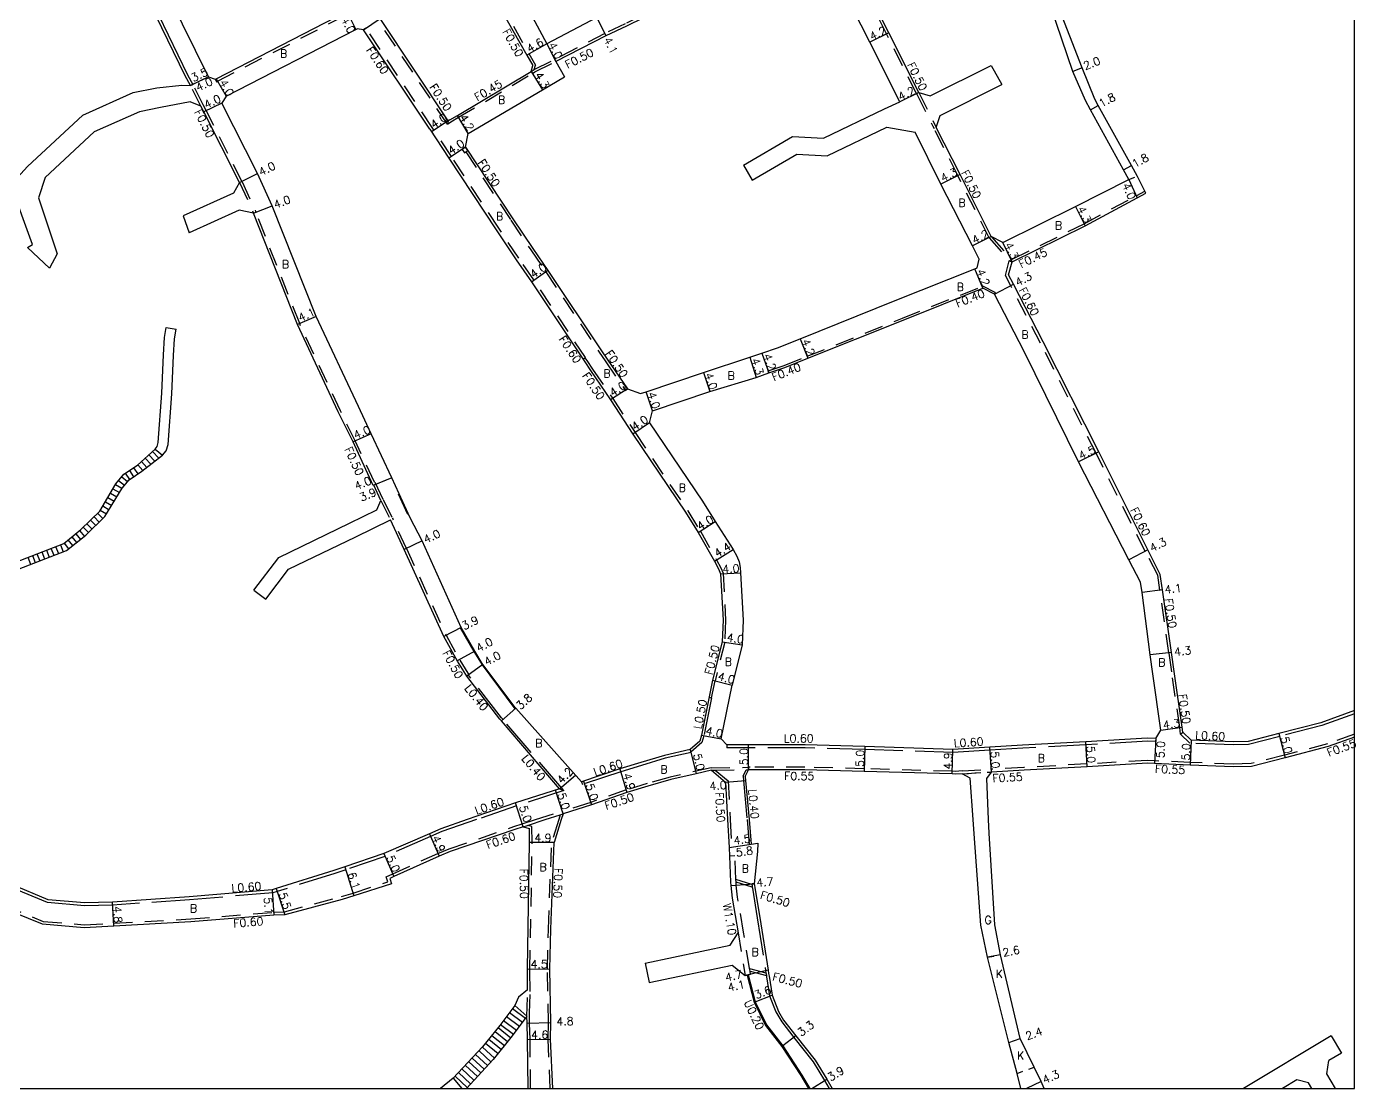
# Model space of a CAD drawing. Header units: metres. Extents: x -4000 to -3200, y -110400 to -109800.
# Drawn here: x -3465.5 to -3199.8, y -110400 to -110187.7 of the extents above; entities that cross this region are included whole.
import ezdxf

# ---------------------------------------------------------------- set-up
doc = ezdxf.new("R2010")
doc.units = ezdxf.units.M
doc.header["$LTSCALE"] = 2.5
for name, pattern in [('2232000', [2.5, 1.5, -1]), ('2233000', [4, 3, -1]), ('6301000', [1, 0.5, -0.5])]:
    doc.linetypes.add(name, pattern=pattern)
for name, color, linetype in [('2101000', 177, 'Continuous'), ('2102000', 191, 'Continuous'), ('2102001', 191, 'Continuous'), ('2214000', 6, 'Continuous'), ('2214110', 1, 'Continuous'), ('2214120', 2, 'Continuous'), ('2214990', 7, 'Continuous'), ('2231000', 162, 'Continuous'), ('2232000', 4, '2232000'), ('2233000', 62, '2233000'), ('2235000', 7, 'Continuous'), ('5107000', 24, '2232000'), ('6132000', 1, '6132000'), ('6165200', 3, 'Continuous'), ('9201100', 215, 'Continuous'), ('9201500', 222, 'Continuous'), ('9202100', 82, 'Continuous'), ('9202200', 155, '6301000'), ('9203500', 155, 'Continuous'), ('999', 7, 'Continuous')]:
    doc.layers.add(name, color=color, linetype=linetype)
doc.styles.add('Dm_Anotation', font='txt.shx', dxfattribs={"bigfont": 'pscdm.shx'})
doc.linetypes.add('6132000', pattern='A,1e-07,[100,DM.shx,S=0.25,R=0,X=0,Y=0],0.05,[100,DM.shx,S=0.2,R=0,X=0,Y=0],0.05,[100,DM.shx,S=0.15,R=0,X=0,Y=0],0.05,[100,DM.shx,S=0.1,R=0,X=0,Y=0],0.05,[100,DM.shx,S=0.05,R=0,X=0,Y=0],4.8', length=5)

msp = doc.modelspace()

# ---------------------------------------------------------------- linework, layer by layer
at = {"layer": '2101000'}
for points in [[(-3243.43, -110221.94), (-3241.69, -110221.01), (-3241.89, -110220.61), (-3243.39, -110217.66), (-3244.58, -110215.51), (-3251.21, -110203.5), (-3251.92, -110202.21), (-3254.42, -110195.97), (-3259.37, -110183.28), (-3261.71, -110177.12), (-3262.88, -110174.03), (-3266.65, -110163.86), (-3267.31, -110162.39), (-3268.87, -110158.93), (-3271.6, -110153.07), (-3272.62, -110150.86), (-3274.01, -110147.84), (-3275.58, -110142.71), (-3276.9, -110138.4), (-3277.26, -110137.19)], [(-3380.88, -110206.38), (-3381.19, -110206.57), (-3394.83, -110186.13), (-3397.89, -110181.14), (-3406.53, -110168.1), (-3411.47, -110160.69), (-3414.91, -110155.53), (-3416.67, -110152.9), (-3418.77, -110149.76), (-3424.64, -110140.97), (-3424.74, -110140.81)], [(-3375.42, -110141.03), (-3379.31, -110143.7), (-3377.63, -110159.36), (-3377.45, -110161.02), (-3375.84, -110164.12), (-3370.23, -110174.87), (-3361.49, -110191.15)], [(-3245.07, -110218.29), (-3246.16, -110216.38), (-3252.79, -110204.35), (-3253.74, -110202.48), (-3256.28, -110196.7), (-3260.69, -110183.77), (-3263.11, -110177.67), (-3264.29, -110174.56), (-3268.04, -110164.43), (-3268.75, -110163.1), (-3270.39, -110159.66), (-3273.25, -110153.73), (-3274.25, -110151.62), (-3275.82, -110147.8), (-3277.3, -110143.23), (-3277.6, -110142.32)], [(-3429.13, -110197.77), (-3439.57, -110176.67), (-3443.13, -110170.33), (-3454.16, -110150.23), (-3457.53, -110144.07), (-3457.63, -110143.89)], [(-3287.11, -110200.9), (-3293.11, -110188.97), (-3303.5, -110168.28), (-3304.5, -110166.28), (-3306.9, -110161.54), (-3307.92, -110159.33)], [(-3381.65, -110163.77), (-3374.75, -110177.01), (-3365.48, -110193.43), (-3364.31, -110195.5)], [(-3309.15, -110169.35), (-3309.69, -110169.62), (-3325.17, -110177.55), (-3345.58, -110187.62), (-3349.66, -110189.56), (-3359.66, -110194.71)], [(-3290.86, -110202.79), (-3296.86, -110190.85), (-3307.34, -110170.21)], [(-3442.64, -110178.15), (-3439.17, -110185.4), (-3433.34, -110197.36), (-3432.29, -110199.27)], [(-3427.82, -110198.26), (-3427.61, -110198.15), (-3401.51, -110184.72)], [(-3425.64, -110201.63), (-3399.67, -110188.28), (-3399.44, -110188.16)], [(-3398.16, -110188.35), (-3399.44, -110188.16)], [(-3351.51, -110185.9), (-3361.49, -110191.15)], [(-3384.9, -110208.22), (-3398.16, -110188.35)], [(-3364.59, -110196.67), (-3364.31, -110195.5)], [(-3359.66, -110194.71), (-3357.96, -110197.75)], [(-3429.13, -110197.77), (-3427.82, -110198.26)], [(-3380.88, -110206.38), (-3379.38, -110205.47), (-3364.59, -110196.67)], [(-3377.21, -110209.07), (-3362.38, -110200.36), (-3357.96, -110197.75)], [(-3422.92, -110218.9), (-3430.07, -110204.73), (-3430.66, -110203.62)], [(-3425.64, -110201.63), (-3426.45, -110203)], [(-3396.58, -110269.16), (-3399.16, -110263.69), (-3407.62, -110245.67), (-3416.4, -110223.55), (-3419.34, -110217.09), (-3426.45, -110203)], [(-3384.9, -110208.22), (-3381.07, -110214.03), (-3371.59, -110228.33), (-3367.61, -110234.34), (-3364.57, -110238.72), (-3353.9, -110254.77), (-3352.73, -110256.48), (-3348.73, -110262.35), (-3344.26, -110269.17), (-3333.72, -110284.79), (-3331.21, -110288.83), (-3327.97, -110294.58), (-3327.13, -110296.15), (-3326.74, -110297.11), (-3326.24, -110306.4), (-3326.41, -110310.7), (-3328.33, -110318.39), (-3328.58, -110319.38), (-3330.55, -110329.36), (-3330.91, -110330.59)], [(-3377.74, -110211.82), (-3377.21, -110209.07)], [(-3275.02, -110234.2), (-3276.36, -110231.55), (-3282.69, -110219.22), (-3287.83, -110208.81)], [(-3272.61, -110229.66), (-3278.85, -110217.28), (-3283.6, -110207.87)], [(-3377.74, -110211.82), (-3368.26, -110226.12), (-3364.3, -110232.1), (-3361.26, -110236.47), (-3350.58, -110252.54), (-3349.43, -110254.23), (-3345.38, -110260.16)], [(-3270.32, -110230.89), (-3255.78, -110223.68), (-3245.07, -110218.29)], [(-3268.45, -110234.76), (-3253.86, -110227.52), (-3243.43, -110221.94)], [(-3394.67, -110282.46), (-3396.1, -110279.41), (-3396.2, -110279.44), (-3400.24, -110270.75), (-3403.23, -110264.74), (-3411.37, -110247.31), (-3420.13, -110225)], [(-3270.32, -110230.89), (-3272.61, -110229.66)], [(-3342.74, -110261.09), (-3341.6, -110260.71), (-3330.15, -110256.87), (-3320.9, -110253.78), (-3318.49, -110252.98), (-3315.34, -110251.92), (-3310.83, -110250.11), (-3291.83, -110242.49), (-3275.86, -110236.14), (-3275.42, -110235.96)], [(-3275.42, -110235.96), (-3275.02, -110234.2)], [(-3269.14, -110237.37), (-3268.45, -110234.76)], [(-3234.29, -110328.77), (-3234.43, -110327.75), (-3236.02, -110316.65), (-3236.58, -110312.84), (-3238.39, -110300.35), (-3238.84, -110297.24), (-3241.29, -110292.35), (-3251.12, -110272.73), (-3262.2, -110250.74), (-3268.17, -110239.24), (-3269.14, -110237.37)], [(-3340.35, -110264.51), (-3328.9, -110260.68), (-3319.59, -110257.88), (-3317.1, -110256.94), (-3313.9, -110255.87), (-3309.27, -110254.01), (-3290.23, -110246.38), (-3274.3, -110240.04)], [(-3271.99, -110241.22), (-3274.3, -110240.04)], [(-3238.69, -110328.36), (-3240.3, -110317.1), (-3240.85, -110313.35), (-3242.46, -110300.83), (-3242.73, -110298.77), (-3245.11, -110294.32), (-3255.14, -110274.75), (-3266.03, -110252.7), (-3271.99, -110241.22)], [(-3345.38, -110260.16), (-3342.74, -110261.09)], [(-3340.95, -110266.93), (-3340.35, -110264.51)], [(-3340.95, -110266.93), (-3330.36, -110282.62), (-3327.83, -110286.69), (-3324.24, -110292.25), (-3323.48, -110293.58), (-3323.01, -110294.73), (-3322.8, -110295.88), (-3322.74, -110296.9), (-3322.24, -110306.37), (-3322.45, -110311.3), (-3324.45, -110319.36)], [(-3367.7, -110324), (-3367.9, -110323.76), (-3374.39, -110315.04), (-3375.9, -110312.57), (-3378.6, -110307.86), (-3386.38, -110290.55), (-3388.82, -110285.93), (-3392.5, -110277.92), (-3396.58, -110269.16)], [(-3358.95, -110340.1), (-3370.54, -110326.52), (-3370.85, -110326.17), (-3377.46, -110317.61), (-3377.71, -110317.28), (-3379.35, -110314.61), (-3382.08, -110309.63), (-3389.99, -110292.28), (-3392.75, -110286.33)], [(-3354.57, -110338.69), (-3367.7, -110324)], [(-3200, -110324.46), (-3206.69, -110326.89), (-3215.08, -110329.05), (-3221.26, -110330.64), (-3224.17, -110330.73), (-3232.64, -110330.37)], [(-3239.72, -110330.07), (-3238.69, -110328.36)], [(-3232.64, -110330.37), (-3234.29, -110328.77)], [(-3330.91, -110330.59), (-3332.79, -110332.23)], [(-3239.72, -110330.07), (-3241.4, -110330), (-3253.72, -110330.69), (-3266.33, -110331.39), (-3272.89, -110331.76), (-3280.32, -110332.24), (-3297.89, -110331.65), (-3309.8, -110331.31), (-3321.17, -110331.3), (-3325.49, -110331.29)], [(-3200, -110329.78), (-3205.21, -110331.67), (-3213.84, -110333.89), (-3220.55, -110335.62), (-3224.2, -110335.74), (-3232.86, -110335.37), (-3239.94, -110335.06), (-3241.36, -110335), (-3253.44, -110335.68), (-3266.03, -110336.38), (-3272.59, -110336.75)], [(-3332.79, -110332.23), (-3337.95, -110333.42), (-3342.71, -110334.86), (-3346.89, -110336.12), (-3354.57, -110338.69)], [(-3328.57, -110336.39), (-3331.65, -110337.1), (-3336.66, -110338.26), (-3341.3, -110339.55), (-3345.48, -110340.81), (-3352.55, -110343.29), (-3358.23, -110345.12)], [(-3328.57, -110336.39), (-3325.73, -110338.77)], [(-3321.83, -110337.65), (-3321.17, -110336.3)], [(-3278.41, -110337.08), (-3279.75, -110337.16), (-3280.45, -110337.14), (-3298.03, -110336.65), (-3309.88, -110336.31), (-3320.8, -110336.3), (-3321.17, -110336.3)], [(-3276.23, -110346.27), (-3276.82, -110337.99), (-3278.41, -110337.08)], [(-3273.15, -110346.27), (-3273.52, -110338.01), (-3272.59, -110336.75)], [(-3325.73, -110338.77), (-3325.33, -110346.27)], [(-3321.83, -110337.65), (-3321.75, -110338.41), (-3321.03, -110346.27)], [(-3358.95, -110340.1), (-3367.73, -110342.93), (-3377.39, -110346.27)], [(-3358.23, -110345.12), (-3358.59, -110346.27)], [(-3366.2, -110347.69), (-3367.88, -110348.23), (-3380.79, -110352.66), (-3383.01, -110353.59), (-3392.05, -110357.63), (-3392.89, -110358.03), (-3392.56, -110359.07), (-3400.05, -110361.52), (-3402.39, -110362.24), (-3413.87, -110365.27), (-3416.06, -110365.39), (-3432.65, -110366.7), (-3448.07, -110367.56), (-3454, -110367.89), (-3462.37, -110367.19), (-3470.39, -110363.88)], [(-3377.39, -110346.27), (-3382.68, -110348.1), (-3384.96, -110349.09), (-3394.08, -110353.06), (-3401.86, -110355.7), (-3404.07, -110356.45), (-3415.59, -110360.05), (-3416.41, -110360.3), (-3433.01, -110361.71), (-3448.34, -110362.77), (-3453.93, -110362.88), (-3461.18, -110362.27), (-3468.48, -110359.26)], [(-3366.2, -110347.69), (-3364.94, -110348.02)], [(-3358.59, -110346.27), (-3360.02, -110350.85)], [(-3325.33, -110346.27), (-3325.04, -110351.82), (-3324.98, -110353.55), (-3324.75, -110358.75), (-3324.69, -110359.44), (-3324.45, -110361.94), (-3323.21, -110368.91)], [(-3321.03, -110346.27), (-3320.59, -110351.17), (-3319.3, -110350.98), (-3319.35, -110352.63), (-3320.01, -110359.08), (-3319.96, -110359.36), (-3319.87, -110359.91), (-3318.91, -110365.85), (-3317.24, -110376.37), (-3317.14, -110377.04), (-3317.05, -110377.58), (-3316.45, -110381.37), (-3315.17, -110384.64), (-3314.16, -110386.33), (-3311.67, -110389.49), (-3307.84, -110394.37), (-3305.5, -110398.13), (-3304.43, -110400)], [(-3274.66, -110367.33), (-3276.03, -110349.11), (-3276.23, -110346.27)], [(-3262.01, -110400), (-3262.66, -110398.65), (-3264.05, -110395.75), (-3266.81, -110390.01), (-3270.78, -110373.27), (-3271.9, -110367.28), (-3273.03, -110348.96), (-3273.15, -110346.27)], [(-3365.32, -110380.3), (-3365.36, -110376.82), (-3365.35, -110376.11), (-3364.92, -110350.82), (-3364.94, -110348.02)], [(-3360.3, -110400), (-3360.72, -110390.13), (-3360.68, -110386.82), (-3360.85, -110376.14), (-3360.66, -110368.18), (-3360.02, -110350.85)], [(-3266.68, -110400), (-3267.46, -110396.99), (-3269.08, -110390.81), (-3273.33, -110373.78), (-3274.66, -110367.33)], [(-3321.82, -110377.42), (-3321.43, -110377.33), (-3321.24, -110377.28), (-3319.8, -110382.67), (-3317.58, -110387.29), (-3314.31, -110391.48), (-3310.52, -110397.33), (-3308.92, -110400)], [(-3365.23, -110400), (-3365.32, -110390.22), (-3365.43, -110386.98), (-3365.47, -110385.55)]]:
    msp.add_lwpolyline(points, dxfattribs=at)
at = {"layer": '2101000', "flags": 128}
msp.add_lwpolyline([(-3325.49, -110331.29), (-3326.63, -110330.13), (-3324.45, -110319.36)], dxfattribs=at)
at = {"layer": '2102000'}
for points in [[(-3287.11, -110200.9), (-3284.84, -110201.58), (-3272.62, -110195.51)], [(-3465.35, -110231.91), (-3464.33, -110231.28), (-3468.69, -110219.36), (-3465.32, -110215.66), (-3454.26, -110205.41), (-3444.2, -110200.89), (-3439.45, -110199.94), (-3434.46, -110199.42), (-3432.74, -110199.49), (-3432.29, -110199.27)], [(-3283.6, -110207.87), (-3282.83, -110205.48), (-3270.52, -110199.3)], [(-3430.66, -110203.62), (-3432.84, -110202.76), (-3438.71, -110203.87), (-3442.97, -110204.73), (-3452.03, -110208.79), (-3461.83, -110217.88), (-3463.15, -110221.98), (-3459.43, -110233.15), (-3460.95, -110236.01)], [(-3322.17, -110215.41), (-3312.34, -110209.67), (-3306.15, -110210.03), (-3293.99, -110204.17), (-3290.86, -110202.79)], [(-3320.41, -110218.43), (-3311.49, -110213.23), (-3305.45, -110213.57), (-3293.49, -110207.81), (-3287.83, -110208.81)], [(-3422.92, -110218.9), (-3424.15, -110221.01), (-3434.19, -110225.52)], [(-3420.13, -110225), (-3422.98, -110224.45), (-3433.02, -110228.96)], [(-3439.81, -110272.18), (-3439.39, -110271.64), (-3439.18, -110270.9), (-3438.48, -110261.01), (-3438.12, -110253.37), (-3437.94, -110249.9), (-3437.59, -110247.86)], [(-3438.33, -110273.4), (-3437.58, -110272.56), (-3437.2, -110271.24), (-3436.48, -110261.12), (-3436.13, -110253.45), (-3435.95, -110250.12), (-3435.62, -110248.19)], [(-3450.88, -110284.59), (-3447.65, -110279.11), (-3446.04, -110277.17), (-3443.32, -110275.38), (-3439.81, -110272.18)], [(-3449.84, -110285.66), (-3446.43, -110279.99), (-3445.03, -110278.3), (-3442.45, -110276.6), (-3438.33, -110273.4)], [(-3420.05, -110300.4), (-3415.08, -110293.83), (-3400.93, -110286.99), (-3395.49, -110284.34), (-3394.67, -110282.46)], [(-3458.1, -110291.04), (-3454.68, -110288.29), (-3450.88, -110284.59)], [(-3457.56, -110292.44), (-3453.7, -110289.42), (-3449.84, -110285.66)], [(-3417.66, -110302.21), (-3413.12, -110296.21), (-3399.66, -110289.71), (-3392.75, -110286.33)], [(-3476.23, -110298.05), (-3458.1, -110291.04)], [(-3475.69, -110299.45), (-3457.56, -110292.44)], [(-3341.84, -110374.93), (-3324.85, -110371.34), (-3323.21, -110368.91)], [(-3341.02, -110378.85), (-3324.39, -110375.36), (-3321.82, -110377.42)], [(-3365.32, -110380.3), (-3367.15, -110381.79), (-3367.9, -110383.44)], [(-3367.9, -110383.44), (-3370.87, -110387.41)], [(-3370.87, -110387.41), (-3374.34, -110391.72), (-3380.21, -110397.98)], [(-3365.47, -110385.55), (-3368.4, -110389.46)], [(-3368.4, -110389.46), (-3372.19, -110394.25), (-3377.58, -110400)], [(-3204.62, -110389.51), (-3222.15, -110400)], [(-3202.57, -110392.95), (-3205.08, -110394.45)], [(-3203.76, -110400), (-3205.52, -110397.06), (-3205.08, -110394.45)], [(-3380.21, -110397.98), (-3382.77, -110400)], [(-3211.53, -110398.31), (-3214.36, -110400)], [(-3208.51, -110400), (-3209.16, -110398.9), (-3211.53, -110398.31)]]:
    msp.add_lwpolyline(points, dxfattribs=at)
at = {"layer": '2102001'}
for points in [[(-3272.62, -110195.51), (-3270.52, -110199.3)], [(-3322.17, -110215.41), (-3320.41, -110218.43)], [(-3434.19, -110225.52), (-3433.02, -110228.96)], [(-3465.35, -110231.91), (-3460.95, -110236.01)], [(-3437.59, -110247.86), (-3435.62, -110248.19)], [(-3420.05, -110300.4), (-3417.66, -110302.21)], [(-3341.84, -110374.93), (-3341.02, -110378.85)], [(-3204.62, -110389.51), (-3202.57, -110392.95)]]:
    msp.add_lwpolyline(points, dxfattribs=at)
at = {"layer": '2214000'}
for points in [[(-3450.88, -110284.59), (-3447.65, -110279.11), (-3446.04, -110277.17), (-3443.32, -110275.38), (-3439.81, -110272.18)], [(-3449.84, -110285.66), (-3446.43, -110279.99), (-3445.03, -110278.3), (-3442.45, -110276.6), (-3438.33, -110273.4)], [(-3458.1, -110291.04), (-3454.68, -110288.29), (-3450.88, -110284.59)], [(-3457.56, -110292.44), (-3453.7, -110289.42), (-3449.84, -110285.66)], [(-3476.23, -110298.05), (-3458.1, -110291.04)], [(-3475.69, -110299.45), (-3457.56, -110292.44)], [(-3367.9, -110383.44), (-3370.87, -110387.41)], [(-3370.87, -110387.41), (-3374.34, -110391.72), (-3380.21, -110397.98)], [(-3365.47, -110385.55), (-3368.4, -110389.46)], [(-3368.4, -110389.46), (-3372.19, -110394.25), (-3377.58, -110400)]]:
    msp.add_lwpolyline(points, dxfattribs=at)
at = {"layer": '2214110'}
msp.add_lwpolyline([(-3380.21, -110397.98), (-3378.5, -110400)], dxfattribs=at)
at = {"layer": '2214120'}
for points in [[(-3439.81, -110272.18), (-3438.33, -110273.4)], [(-3367.9, -110383.44), (-3365.47, -110385.55)]]:
    msp.add_lwpolyline(points, dxfattribs=at)
at = {"layer": '2214990'}
for points in [[(-3441.06, -110273.32), (-3439.89, -110274.61)], [(-3440.32, -110272.65), (-3439.1, -110273.99)], [(-3444.11, -110275.9), (-3443.28, -110277.15)], [(-3443.28, -110275.34), (-3442.26, -110276.46)], [(-3442.54, -110274.67), (-3441.47, -110275.84)], [(-3441.8, -110274), (-3440.68, -110275.23)], [(-3447.12, -110278.47), (-3445.97, -110279.43)], [(-3446.48, -110277.7), (-3445.32, -110278.66)], [(-3445.78, -110277), (-3444.95, -110278.25)], [(-3444.94, -110276.45), (-3444.12, -110277.7)], [(-3448.75, -110280.98), (-3447.48, -110281.73)], [(-3448.24, -110280.11), (-3446.96, -110280.87)], [(-3447.74, -110279.25), (-3446.45, -110280.01)], [(-3450.28, -110283.56), (-3449.02, -110284.3)], [(-3449.77, -110282.7), (-3448.5, -110283.44)], [(-3449.26, -110281.84), (-3447.99, -110282.59)], [(-3452.74, -110286.4), (-3451.7, -110287.48)], [(-3452.03, -110285.7), (-3450.98, -110286.78)], [(-3451.31, -110285.01), (-3450.26, -110286.08)], [(-3450.78, -110284.42), (-3449.53, -110285.16)], [(-3455.69, -110289.1), (-3454.76, -110290.25)], [(-3454.91, -110288.47), (-3453.97, -110289.64)], [(-3454.18, -110287.8), (-3453.13, -110288.87)], [(-3453.46, -110287.1), (-3452.41, -110288.17)], [(-3459.71, -110291.66), (-3459.16, -110293.06)], [(-3458.77, -110291.3), (-3458.23, -110292.7)], [(-3458.03, -110290.98), (-3457.13, -110292.1)], [(-3457.25, -110290.35), (-3456.34, -110291.48)], [(-3456.47, -110289.73), (-3455.55, -110290.87)], [(-3465.3, -110293.82), (-3464.76, -110295.22)], [(-3464.37, -110293.46), (-3463.83, -110294.86)], [(-3463.44, -110293.1), (-3462.89, -110294.5)], [(-3462.5, -110292.74), (-3461.96, -110294.14)], [(-3461.57, -110292.38), (-3461.03, -110293.78)], [(-3460.64, -110292.02), (-3460.1, -110293.42)], [(-3368.93, -110384.82), (-3366.37, -110386.74)], [(-3368.33, -110384.02), (-3365.77, -110385.94)], [(-3370.73, -110387.23), (-3368.16, -110389.14)], [(-3370.13, -110386.43), (-3367.56, -110388.34)], [(-3369.53, -110385.62), (-3366.96, -110387.54)], [(-3373.1, -110390.18), (-3370.58, -110392.21)], [(-3372.47, -110389.4), (-3369.96, -110391.43)], [(-3371.84, -110388.62), (-3369.33, -110390.64)], [(-3371.22, -110387.84), (-3368.71, -110389.86)], [(-3375.04, -110392.47), (-3372.63, -110394.72)], [(-3374.35, -110391.74), (-3371.97, -110393.97)], [(-3373.73, -110390.96), (-3371.2, -110393)], [(-3377.77, -110395.39), (-3375.37, -110397.64)], [(-3377.09, -110394.66), (-3374.69, -110396.91)], [(-3376.41, -110393.93), (-3374, -110396.18)], [(-3375.72, -110393.2), (-3373.32, -110395.45)], [(-3379.83, -110397.57), (-3377.42, -110399.83)], [(-3379.14, -110396.84), (-3376.74, -110399.1)], [(-3378.46, -110396.11), (-3376.05, -110398.37)]]:
    msp.add_lwpolyline(points, dxfattribs=at)
at = {"layer": '2231000'}
for points in [[(-3432.74, -110199.49), (-3433.79, -110197.59), (-3439.62, -110185.61), (-3443.09, -110178.37)], [(-3432.74, -110199.49), (-3432.29, -110199.27)], [(-3321.43, -110377.33), (-3319.99, -110382.74), (-3317.75, -110387.4), (-3314.47, -110391.59), (-3310.69, -110397.43), (-3309.16, -110400)]]:
    msp.add_lwpolyline(points, dxfattribs=at)
at = {"layer": '2232000'}
for points in [[(-3381.19, -110206.57), (-3381.37, -110207.2), (-3395.25, -110186.4), (-3398.32, -110181.41), (-3406.95, -110168.38), (-3411.89, -110160.97), (-3415.33, -110155.81), (-3417.08, -110153.18), (-3419.18, -110150.03), (-3424.61, -110141.91)], [(-3287.56, -110201.13), (-3293.55, -110189.19), (-3303.94, -110168.5), (-3304.95, -110166.51), (-3307.35, -110161.75), (-3308.38, -110159.53)], [(-3381.1, -110163.75), (-3374.31, -110176.77), (-3363.78, -110195.43)], [(-3309.38, -110168.91), (-3325.39, -110177.1), (-3345.8, -110187.17), (-3349.88, -110189.11), (-3359.67, -110194.15), (-3359.88, -110194.26)], [(-3427.56, -110198.75), (-3427.35, -110198.64), (-3401.08, -110185.12)], [(-3354.28, -110254.2), (-3353.78, -110253.87), (-3364.07, -110238.38), (-3367.11, -110234), (-3371.09, -110228), (-3380.57, -110213.7), (-3384.4, -110207.89), (-3397.66, -110188.01), (-3398.16, -110188.35)], [(-3364.59, -110196.67), (-3363.99, -110196.29), (-3359.88, -110194.26)], [(-3364.34, -110197.1), (-3363.85, -110196.78), (-3359.66, -110194.71)], [(-3363.99, -110196.29), (-3363.78, -110195.43)], [(-3427.82, -110198.26), (-3427.56, -110198.75)], [(-3380.65, -110206.76), (-3379.15, -110205.86), (-3364.36, -110197.06)], [(-3364.59, -110196.67), (-3364.34, -110197.1)], [(-3430.66, -110203.62), (-3432.74, -110199.49)], [(-3430.21, -110203.38), (-3432.29, -110199.27)], [(-3287.56, -110201.13), (-3287.44, -110201.36), (-3284.28, -110207.64), (-3284.05, -110208.1)], [(-3287.11, -110200.9), (-3283.6, -110207.87)], [(-3422.47, -110218.67), (-3429.62, -110204.5), (-3430.21, -110203.38)], [(-3381.37, -110207.2), (-3380.65, -110206.76)], [(-3273.03, -110229.94), (-3279.3, -110217.51), (-3284.05, -110208.1)], [(-3377.71, -110212.76), (-3368.67, -110226.4), (-3364.71, -110232.38), (-3361.67, -110236.76), (-3351, -110252.82), (-3349.84, -110254.51), (-3345.79, -110260.44), (-3345.38, -110260.16)], [(-3422.92, -110218.9), (-3420.13, -110225)], [(-3422.47, -110218.67), (-3422.43, -110218.75), (-3419.72, -110224.69), (-3419.66, -110224.82)], [(-3269.02, -110234.54), (-3268.42, -110234.24), (-3254.06, -110227.12), (-3243.64, -110221.54)], [(-3243.64, -110221.54), (-3243.49, -110221.46), (-3241.89, -110220.61)], [(-3394.22, -110282.25), (-3395.85, -110278.76), (-3395.94, -110278.8), (-3399.79, -110270.54), (-3402.77, -110264.52), (-3410.91, -110247.11), (-3419.66, -110224.82)], [(-3273.03, -110229.94), (-3269.02, -110234.54)], [(-3272.61, -110229.66), (-3272.55, -110229.74), (-3268.55, -110234.31)], [(-3269.78, -110237.45), (-3269.02, -110234.54), (-3268.45, -110234.76)], [(-3241.82, -110292.63), (-3251.66, -110273), (-3262.74, -110251.02), (-3268.7, -110239.52), (-3269.78, -110237.45)], [(-3317.1, -110256.94), (-3317.23, -110256.56), (-3314.04, -110255.49), (-3309.42, -110253.64), (-3290.38, -110246.01), (-3274.28, -110239.6)], [(-3271.81, -110240.86), (-3274.28, -110239.6)], [(-3271.81, -110240.86), (-3271.99, -110241.22)], [(-3353.86, -110253.93), (-3353.49, -110254.49), (-3352.32, -110256.2), (-3348.31, -110262.07), (-3343.85, -110268.89), (-3333.3, -110284.51), (-3330.78, -110288.58), (-3327.54, -110294.34), (-3326.67, -110295.94), (-3326.24, -110297), (-3325.74, -110306.39), (-3325.91, -110310.77), (-3327.85, -110318.51)], [(-3394.67, -110282.46), (-3392.75, -110286.33)], [(-3394.22, -110282.25), (-3394.14, -110282.41), (-3392.37, -110285.95), (-3392.29, -110286.12)], [(-3389.54, -110292.07), (-3392.29, -110286.12)], [(-3389.54, -110292.07), (-3381.63, -110309.41), (-3378.91, -110314.36), (-3377.3, -110317), (-3377.06, -110317.32), (-3377.46, -110317.61)], [(-3241.82, -110292.63), (-3241.73, -110292.58)], [(-3234.74, -110329.17), (-3234.93, -110327.82), (-3236.52, -110316.72), (-3237.07, -110312.91), (-3238.88, -110300.42), (-3239.32, -110297.39), (-3241.73, -110292.58)], [(-3329.06, -110321.81), (-3328.57, -110321.91), (-3327.85, -110318.51)], [(-3234.74, -110329.17), (-3234.29, -110328.77)], [(-3200, -110329.19), (-3205.37, -110331.14), (-3213.97, -110333.36), (-3220.63, -110335.07), (-3224.2, -110335.19), (-3232.83, -110334.82), (-3239.91, -110334.51), (-3241.36, -110334.45), (-3253.47, -110335.13), (-3266.07, -110335.83), (-3272.62, -110336.2)], [(-3328.63, -110335.89), (-3336.79, -110337.77), (-3341.44, -110339.07), (-3345.64, -110340.34), (-3352.7, -110342.81), (-3358.38, -110344.65)], [(-3328.63, -110335.89), (-3321.17, -110335.8)], [(-3328.57, -110336.39), (-3327.8, -110336.38), (-3321.62, -110336.3), (-3321.17, -110336.3)], [(-3327.8, -110336.38), (-3325.24, -110338.52)], [(-3278.44, -110336.54), (-3279.76, -110336.61), (-3280.44, -110336.59), (-3298.02, -110336.1), (-3309.87, -110335.76), (-3320.8, -110335.75), (-3321.17, -110335.75), (-3321.17, -110336.3)], [(-3278.44, -110336.54), (-3272.62, -110336.2)], [(-3278.41, -110337.08), (-3272.59, -110336.75)], [(-3325.24, -110338.52), (-3324.83, -110346.27)], [(-3363.75, -110346.27), (-3358.41, -110344.55)], [(-3361.8, -110346.27), (-3358.81, -110345.31), (-3358.23, -110345.12)], [(-3358.41, -110344.55), (-3358.23, -110345.12)], [(-3470.16, -110363.33), (-3462.23, -110366.6), (-3453.99, -110367.29), (-3448.11, -110366.96), (-3432.69, -110366.1), (-3416.1, -110364.79), (-3413.97, -110364.68), (-3402.55, -110361.66), (-3400.23, -110360.95), (-3393.31, -110358.69), (-3393.63, -110357.71), (-3392.3, -110357.08), (-3383.25, -110353.04), (-3381, -110352.1), (-3368.07, -110347.66), (-3366.39, -110347.12), (-3363.75, -110346.27)], [(-3366.2, -110347.69), (-3365.32, -110347.41), (-3361.8, -110346.27)], [(-3364.45, -110347.64), (-3365.32, -110347.41)], [(-3364.82, -110380.29), (-3364.86, -110376.82), (-3364.85, -110376.13), (-3364.42, -110350.81), (-3364.45, -110347.64)], [(-3359.11, -110346.27), (-3360.52, -110350.76)], [(-3358.81, -110345.31), (-3359.11, -110346.27)], [(-3324.83, -110346.27), (-3324.54, -110351.75)], [(-3360.8, -110400), (-3361.22, -110390.14), (-3361.18, -110386.82), (-3361.35, -110376.13), (-3361.16, -110368.17), (-3360.52, -110350.76)], [(-3325.04, -110351.82), (-3324.54, -110351.75)], [(-3320.49, -110359.2), (-3323.67, -110358.26)], [(-3320.4, -110359.75), (-3323.64, -110358.79)], [(-3320.94, -110376.03), (-3317.66, -110376.9)], [(-3320.85, -110376.57), (-3317.58, -110377.44)], [(-3365.47, -110385.55), (-3365.32, -110380.3)], [(-3364.97, -110385.53), (-3364.96, -110384.96), (-3364.83, -110380.63), (-3364.82, -110380.29)], [(-3364.73, -110400), (-3364.82, -110390.21), (-3364.93, -110386.96), (-3364.97, -110385.53)]]:
    msp.add_lwpolyline(points, dxfattribs=at)
at = {"layer": '2233000'}
for points in [[(-3358.11, -110340.46), (-3370.23, -110326.26), (-3370.55, -110325.91), (-3377.14, -110317.38)], [(-3328.57, -110321.91), (-3330.06, -110329.48), (-3330.47, -110330.87), (-3332.66, -110332.78)], [(-3200, -110325.09), (-3206.52, -110327.46), (-3214.93, -110329.63), (-3221.18, -110331.24), (-3224.18, -110331.33), (-3232.9, -110330.96)], [(-3232.9, -110330.96), (-3234.74, -110329.17)], [(-3239.75, -110330.67), (-3241.39, -110330.6), (-3253.69, -110331.28), (-3266.3, -110331.99), (-3272.86, -110332.36), (-3280.31, -110332.84), (-3297.91, -110332.25), (-3309.81, -110331.91), (-3321.17, -110331.9), (-3325.49, -110331.89)], [(-3325.49, -110331.29), (-3325.49, -110331.89)], [(-3239.72, -110330.07), (-3239.75, -110330.67)], [(-3332.65, -110332.83), (-3337.8, -110334), (-3342.54, -110335.43), (-3346.71, -110336.69), (-3354.38, -110339.26)], [(-3322.23, -110337.58), (-3321.62, -110336.3)], [(-3354.57, -110338.69), (-3354.38, -110339.26)], [(-3322.23, -110337.58), (-3322.15, -110338.45), (-3321.44, -110346.27)], [(-3358.95, -110340.1), (-3358.11, -110340.46), (-3367.54, -110343.5), (-3375.56, -110346.27)], [(-3375.56, -110346.27), (-3382.46, -110348.66), (-3384.72, -110349.64), (-3393.86, -110353.62), (-3401.67, -110356.27), (-3403.88, -110357.02), (-3415.41, -110360.62), (-3416.29, -110360.9), (-3432.97, -110362.31), (-3448.31, -110363.36), (-3453.95, -110363.48), (-3461.32, -110362.86), (-3468.71, -110359.81)], [(-3321.44, -110346.27), (-3320.99, -110351.23)], [(-3320.99, -110351.23), (-3320.59, -110351.17)], [(-3320.01, -110359.08), (-3320.51, -110359.12), (-3320.49, -110359.2), (-3320.45, -110359.44), (-3320.4, -110359.75), (-3320.37, -110359.99), (-3319.4, -110365.93), (-3317.74, -110376.45), (-3317.66, -110376.9), (-3317.63, -110377.12), (-3317.58, -110377.44), (-3317.54, -110377.66), (-3316.93, -110381.5), (-3315.68, -110384.7), (-3314.5, -110386.7), (-3312.06, -110389.8), (-3308.25, -110394.66), (-3305.93, -110398.39), (-3305, -110400)]]:
    msp.add_lwpolyline(points, dxfattribs=at)
at = {"layer": '2233000', "flags": 128}
msp.add_lwpolyline([(-3332.65, -110332.83), (-3332.79, -110332.23)], dxfattribs=at)
at = {"layer": '2235000', "flags": 128}
msp.add_lwpolyline([(-3377.3, -110212.49), (-3377.74, -110211.82), (-3378.41, -110212.26), (-3377.96, -110212.93)], close=True, dxfattribs=at)
at = {"layer": '5107000'}
for points in [[(-3321.24, -110377.28), (-3320.75, -110377.17), (-3320.85, -110376.57), (-3320.94, -110376.03), (-3322.13, -110368.73), (-3323.36, -110361.79), (-3323.59, -110359.34), (-3323.64, -110358.79), (-3323.67, -110358.26), (-3323.88, -110353.51), (-3324.98, -110353.55)], [(-3323.21, -110368.91), (-3321.82, -110377.42)]]:
    msp.add_lwpolyline(points, dxfattribs=at)
at = {"layer": '6132000'}
for points in [[(-3389.26, -110285.28), (-3391.14, -110281.18)], [(-3374.37, -110315.32), (-3376.04, -110312.64)]]:
    msp.add_lwpolyline(points, dxfattribs=at)
at = {"layer": '6165200'}
for points in [[(-3376.04, -110312.64), (-3378.74, -110307.93)], [(-3367.81, -110324.1), (-3368.02, -110323.86), (-3374.37, -110315.32)]]:
    msp.add_lwpolyline(points, dxfattribs=at)
at = {"layer": '9201100'}
for points in [[(-3401.51, -110184.72), (-3399.67, -110188.28)], [(-3351.51, -110185.9), (-3349.66, -110189.56)], [(-3293.11, -110188.97), (-3296.86, -110190.85)], [(-3361.49, -110191.15), (-3365.48, -110193.43)], [(-3361.49, -110191.15), (-3359.66, -110194.71)], [(-3254.42, -110195.97), (-3256.28, -110196.7)], [(-3429.13, -110197.77), (-3432.74, -110199.49)], [(-3429.13, -110197.77), (-3432.29, -110199.27)], [(-3427.61, -110198.15), (-3425.64, -110201.63)], [(-3364.59, -110196.67), (-3362.38, -110200.36)], [(-3287.11, -110200.9), (-3290.86, -110202.79)], [(-3426.45, -110203), (-3430.07, -110204.73)], [(-3252.79, -110204.35), (-3251.21, -110203.5)], [(-3377.21, -110209.07), (-3379.38, -110205.47)], [(-3377.74, -110211.82), (-3381.07, -110214.03)], [(-3422.92, -110218.9), (-3419.34, -110217.09)], [(-3278.85, -110217.28), (-3282.69, -110219.22)], [(-3246.16, -110216.38), (-3244.58, -110215.51)], [(-3245.07, -110218.29), (-3243.43, -110221.94)], [(-3420.13, -110225), (-3416.4, -110223.55)], [(-3255.78, -110223.68), (-3253.86, -110227.52)], [(-3272.61, -110229.66), (-3276.36, -110231.55)], [(-3268.45, -110234.76), (-3270.32, -110230.89)], [(-3274.3, -110240.04), (-3275.86, -110236.14)], [(-3271.99, -110241.22), (-3268.17, -110239.24)], [(-3407.62, -110245.67), (-3411.37, -110247.31)], [(-3310.83, -110250.11), (-3309.27, -110254.01)], [(-3320.9, -110253.78), (-3319.59, -110257.88)], [(-3318.49, -110252.98), (-3317.1, -110256.94)], [(-3330.15, -110256.87), (-3328.9, -110260.68)], [(-3340.35, -110264.51), (-3341.6, -110260.71)], [(-3340.95, -110266.93), (-3344.26, -110269.17)], [(-3396.58, -110269.16), (-3400.24, -110270.75)], [(-3251.12, -110272.73), (-3255.14, -110274.75)], [(-3392.5, -110277.92), (-3396.2, -110279.44)], [(-3392.5, -110277.92), (-3396.1, -110279.41)], [(-3331.21, -110288.83), (-3327.83, -110286.69)], [(-3386.38, -110290.55), (-3389.99, -110292.28)], [(-3327.97, -110294.58), (-3324.24, -110292.25)], [(-3241.29, -110292.35), (-3245.11, -110294.32)], [(-3326.74, -110297.11), (-3322.74, -110296.9)], [(-3238.39, -110300.35), (-3242.46, -110300.83)], [(-3378.6, -110307.86), (-3382.08, -110309.63)], [(-3375.9, -110312.57), (-3379.41, -110314.5)], [(-3326.41, -110310.7), (-3322.45, -110311.3)], [(-3236.58, -110312.84), (-3240.85, -110313.35)], [(-3374.25, -110315.23), (-3377.46, -110317.61)], [(-3328.33, -110318.39), (-3324.45, -110319.36)], [(-3367.7, -110324), (-3370.54, -110326.52)], [(-3238.69, -110328.36), (-3234.43, -110327.75)], [(-3215.08, -110329.05), (-3213.84, -110333.89)], [(-3321.17, -110336.3), (-3321.17, -110331.3)], [(-3297.89, -110331.65), (-3298.03, -110336.65)], [(-3272.59, -110336.75), (-3272.89, -110331.76)], [(-3253.44, -110335.68), (-3253.72, -110330.69)], [(-3239.72, -110330.07), (-3239.94, -110335.06)], [(-3232.64, -110330.37), (-3232.86, -110335.37)], [(-3332.79, -110332.23), (-3331.65, -110337.1)], [(-3280.45, -110337.14), (-3280.32, -110332.24)], [(-3346.89, -110336.12), (-3345.48, -110340.81)], [(-3358.95, -110340.1), (-3355.75, -110337.37)], [(-3354.14, -110338.55), (-3352.55, -110343.29)], [(-3325.73, -110338.77), (-3321.75, -110338.41)], [(-3358.23, -110345.12), (-3359.78, -110340.37)], [(-3366.2, -110347.69), (-3367.73, -110342.93)], [(-3384.96, -110349.09), (-3383.01, -110353.59)], [(-3394.08, -110353.06), (-3392.05, -110357.63)], [(-3360.02, -110350.85), (-3364.92, -110350.82)], [(-3325.04, -110351.82), (-3319.3, -110350.98)], [(-3325.04, -110351.82), (-3320.59, -110351.17)], [(-3401.86, -110355.7), (-3400.05, -110361.52)], [(-3416.41, -110360.3), (-3416.06, -110365.39)], [(-3415.59, -110360.05), (-3413.87, -110365.27)], [(-3324.69, -110359.44), (-3320.01, -110359.08)], [(-3448.07, -110367.56), (-3448.34, -110362.77)], [(-3270.78, -110373.27), (-3273.33, -110373.78)], [(-3365.35, -110376.11), (-3360.85, -110376.14)], [(-3317.24, -110376.37), (-3321.82, -110377.42)], [(-3317.24, -110376.37), (-3321.24, -110377.28)], [(-3319.8, -110382.67), (-3316.45, -110381.37)], [(-3365.43, -110386.98), (-3360.68, -110386.82)], [(-3365.32, -110390.22), (-3360.72, -110390.13)], [(-3311.67, -110389.49), (-3314.31, -110391.48)], [(-3269.08, -110390.81), (-3266.81, -110390.01)], [(-3308.48, -110400), (-3305.5, -110398.13)], [(-3262.66, -110398.65), (-3265.58, -110400)]]:
    msp.add_lwpolyline(points, dxfattribs=at)
at = {"layer": '9201100', "flags": 128}
for points in [[(-3398.16, -110188.35), (-3394.83, -110186.13)], [(-3381.19, -110206.57), (-3384.54, -110208.77)], [(-3364.57, -110238.72), (-3361.28, -110236.44)], [(-3345.38, -110260.16), (-3348.73, -110262.35)], [(-3330.55, -110329.36), (-3326.63, -110330.13)]]:
    msp.add_lwpolyline(points, dxfattribs=at)
at = {"layer": '9202200'}
for points in [[(-3245.07, -110218.29), (-3243.39, -110217.66)], [(-3278.41, -110337.08), (-3272.59, -110336.75)], [(-3273.33, -110373.78), (-3270.78, -110373.27)], [(-3267.46, -110396.99), (-3264.05, -110395.75)]]:
    msp.add_lwpolyline(points, dxfattribs=at)
at = {"layer": '999'}
msp.add_lwpolyline([(-4000, -110400), (-3200, -110400), (-3200, -109800), (-4000, -109800)], close=True, dxfattribs=at)

# ---------------------------------------------------------------- texts
at = {"layer": '9201500', "style": 'Dm_Anotation'}
for s, rotation, p in [('4.0', 297.2893, (-3402.68, -110186.23)), ('4.2', 26.669, (-3296.46, -110190.54)), ('4.6', 29.6919, (-3364.93, -110193)), ('4.1', 296.7767, (-3350.17, -110190.32)), ('4.0', 297.2401, (-3361.25, -110191.36)), ('3.5', 25.4918, (-3432.15, -110198.83)), ('2.0', 21.3292, (-3253.81, -110196.41)), ('4.0', 25.4918, (-3431.22, -110200.72)), ('4.0', 299.591, (-3427.04, -110198.87)), ('4.3', 300.9199, (-3363.98, -110197.38)), ('4.0', 25.4918, (-3429.57, -110204.17)), ('4.2', 26.7631, (-3290.74, -110202.59)), ('1.8', 28.2519, (-3250.59, -110203.93)), ('4.0', 33.3659, (-3384.1, -110208.18)), ('4.2', 301.056, (-3379.04, -110205.85)), ('4.0', 33.543, (-3380.61, -110213.36)), ('4.0', 26.7774, (-3418.63, -110217.63)), ('1.8', 28.8938, (-3243.92, -110216.02)), ('4.3', 26.7619, (-3282.25, -110218.88)), ('4.0', 294.206, (-3246.48, -110219.38)), ('4.0', 21.3995, (-3415.74, -110224.14)), ('4.3', 296.5143, (-3255.44, -110224.12)), ('4.2', 26.7642, (-3275.96, -110231.23)), ('4.3', 295.7746, (-3269.99, -110231.34)), ('4.0', 34.7431, (-3364.15, -110238.13)), ('4.2', 291.7053, (-3275.58, -110236.56)), ('4.3', 27.4081, (-3267.31, -110239.7)), ('4.1', 23.6062, (-3410.78, -110246.74)), ('4.2', 291.8443, (-3310.55, -110250.54)), ('4.3', 287.7777, (-3320.64, -110254.28)), ('4.2', 289.46, (-3318.23, -110253.41)), ('4.0', 288.0911, (-3329.93, -110257.22)), ('4.0', 33.2061, (-3348.29, -110261.77)), ('4.0', 288.2237, (-3341.38, -110261.06)), ('4.0', 23.5029, (-3399.7, -110270.24)), ('4.0', 34.0161, (-3343.86, -110268.59)), ('4.5', 26.7466, (-3254.61, -110274.37)), ('4.0', 22.4163, (-3399.56, -110280.39)), ('3.9', 22.4163, (-3398.56, -110282.69)), ('4.0', 32.4455, (-3330.82, -110288.48)), ('4.0', 25.5564, (-3385.68, -110291.1)), ('4.4', 31.8938, (-3327.39, -110293.91)), ('4.3', 27.2475, (-3240.43, -110292.81)), ('4.0', 3.0675, (-3326.34, -110296.99)), ('4.1', 6.7076, (-3237.85, -110301.09)), ('3.9', 25.9903, (-3378.01, -110308.4)), ('4.0', 29.1891, (-3375.07, -110312.84)), ('4.0', 351.306, (-3325.58, -110310.57)), ('4.0', 29.1891, (-3373.49, -110315.56)), ('4.3', 6.79, (-3235.94, -110313.57)), ('4.0', 345.9559, (-3327.43, -110318.33)), ('3.8', 42.2429, (-3366.75, -110324.39)), ('4.3', 8.1084, (-3238.16, -110328.18)), ('4.0', 348.8362, (-3329.83, -110329.25)), ('5.0', 273.1926, (-3253.57, -110331.58)), ('5.0', 87.553, (-3238.01, -110334)), ('5.0', 87.5515, (-3232.92, -110334.46)), ('5.0', 284.4396, (-3214.76, -110329.9)), ('5.0', 283.1439, (-3332.23, -110333.27)), ('5.0', 89.9863, (-3321.27, -110335.4)), ('5.0', 88.3922, (-3298.11, -110335.74)), ('4.9', 88.3949, (-3280.53, -110336.29)), ('5.0', 273.4891, (-3272.74, -110332.65)), ('4.2', 45.5489, (-3358.49, -110339.24)), ('5.0', 288.5293, (-3353.76, -110339.37)), ('4.9', 286.7847, (-3346.29, -110337.23)), ('4.0', 5.1218, (-3328.89, -110340.4)), ('5.0', 288.0211, (-3359.4, -110341.19)), ('5.0', 287.8342, (-3367.03, -110343.71)), ('4.9', 293.3515, (-3384.53, -110349.83)), ('4.9', 359.597, (-3363.99, -110350.69)), ('4.5', 8.3354, (-3324.03, -110351.28)), ('5.8', 8.3354, (-3323.56, -110353.67)), ('5.0', 293.9694, (-3393.62, -110353.84)), ('6.1', 287.3375, (-3401.34, -110357.05)), ('4.7', 4.3808, (-3319.54, -110359.67)), ('5.5', 288.2399, (-3415.14, -110361.11)), ('5.1', 273.9889, (-3418.08, -110361.85)), ('4.8', 273.1303, (-3448.19, -110363.56)), ('2.6', 11.2167, (-3270.16, -110373.68)), ('4.5', 359.7206, (-3364.73, -110375.94)), ('4.7', 12.8835, (-3325.63, -110378.65)), ('4.1', 12.8835, (-3325.1, -110380.65)), ('3.6', 21.2096, (-3319.6, -110382.16)), ('4.8', 1.8744, (-3359.55, -110387.45)), ('3.3', 36.9428, (-3310.59, -110389.68)), ('4.6', 1.133, (-3364.62, -110390.11)), ('2.4', 19.4977, (-3265.42, -110390.37)), ('3.9', 32.0295, (-3304.72, -110398.64)), ('4.3', 24.8579, (-3261.9, -110399.14))]:
    msp.add_text(s, height=1.6, rotation=rotation, dxfattribs=at).set_placement(p)
at = {"layer": '9202100', "style": 'Dm_Anotation'}
for s, p in [('B', (-3414.85, -110193.93)), ('B', (-3371.23, -110203.16)), ('B', (-3279.18, -110223.74)), ('B', (-3371.64, -110226.44)), ('B', (-3259.88, -110228.28)), ('B', (-3414.46, -110236.04)), ('B', (-3279.5, -110240.58)), ('B', (-3266.58, -110250.1)), ('B', (-3350.18, -110257.85)), ('B', (-3325.34, -110258.29)), ('B', (-3335.12, -110280.7)), ('B', (-3325.89, -110315.51)), ('B', (-3239.22, -110315.62)), ('B', (-3363.81, -110331.79)), ('B', (-3263.31, -110334.76)), ('B', (-3338.76, -110337.01)), ('B', (-3362.95, -110356.55)), ('B', (-3322.52, -110356.84)), ('B', (-3432.86, -110364.8)), ('G', (-3273.96, -110367.13)), ('B', (-3320.53, -110373.53)), ('K', (-3271.7, -110377.91)), ('K', (-3267.44, -110394.22))]:
    msp.add_text(s, height=1.6, dxfattribs=at).set_placement(p)
at = {"layer": '9203500', "style": 'Dm_Anotation'}
for s, rotation, p in [('F0.50', 299.45, (-3370.44, -110188.72)), ('F0.60', 303.7111, (-3397.67, -110192.41)), ('F0.50', 27.2481, (-3357.31, -110196.18)), ('F0.50', 296.6668, (-3289.48, -110195.35)), ('F0.45', 30.7605, (-3375.38, -110202.71)), ('F0.50', 303.7111, (-3385.06, -110199.8)), ('F0.50', 296.777, (-3432.04, -110204.76)), ('F0.50', 303.5431, (-3375.39, -110214.91)), ('F0.50', 296.7621, (-3278.69, -110216.91)), ('F0.45', 26.3796, (-3266.62, -110236.04)), ('F0.40', 21.7116, (-3279.34, -110243.9)), ('F0.60', 297.4077, (-3267.18, -110240.37)), ('F0.60', 303.6116, (-3359.17, -110250.19)), ('F0.50', 304.3144, (-3349.89, -110253.11)), ('F0.50', 304.0162, (-3354.48, -110257.54)), ('F0.40', 21.8517, (-3316.1, -110258.64)), ('F0.50', 294.9763, (-3402.01, -110272.19)), ('F0.60', 296.6211, (-3244.86, -110284.36)), ('F0.50', 278.2561, (-3237.98, -110302.12)), ('F0.50', 298.1729, (-3382.39, -110312.95)), ('F0.50', 75.9544, (-3328.38, -110317.44)), ('L0.40', 308.6509, (-3378.04, -110320.04)), ('L0.50', 78.8362, (-3330.59, -110328.26)), ('F0.50', 278.1454, (-3235.19, -110321.27)), ('L0.60', 357.5496, (-3231.84, -110330.19)), ('L0.60', 359.922, (-3314.1, -110330.82)), ('L0.60', 3.703, (-3280.06, -110331.81)), ('F0.55', 19.9623, (-3205.12, -110333.7)), ('L0.40', 309.6142, (-3366.64, -110334.09)), ('L0.60', 18.6488, (-3351.8, -110337.59)), ('F0.55', 359.9215, (-3314.03, -110338.34)), ('F0.55', 3.2597, (-3272.32, -110338.82)), ('F0.55', 357.5496, (-3239.89, -110336.9)), ('L0.60', 19.0776, (-3375.52, -110345.28)), ('F0.50', 18.6443, (-3349.59, -110344.33)), ('F0.50', 273.0296, (-3327.79, -110340.83)), ('L0.40', 275.1921, (-3321.19, -110340.24)), ('F0.60', 18.9238, (-3373.29, -110352.15)), ('F0.50', 270.5054, (-3366.88, -110356.07)), ('F0.50', 267.8804, (-3359.95, -110355.89)), ('L0.60', 4.8607, (-3424.46, -110360.81)), ('F0.50', 343.4265, (-3318.95, -110362.03)), ('W1.10', 280.0642, (-3326.29, -110363.16)), ('F0.60', 4.5182, (-3424.12, -110367.82)), ('F0.50', 345.0977, (-3316.47, -110378.35)), ('U0.20', 295.7291, (-3322.14, -110382.8))]:
    msp.add_text(s, height=1.6, rotation=rotation, dxfattribs=at).set_placement(p)

doc.saveas('drawing.dxf')
